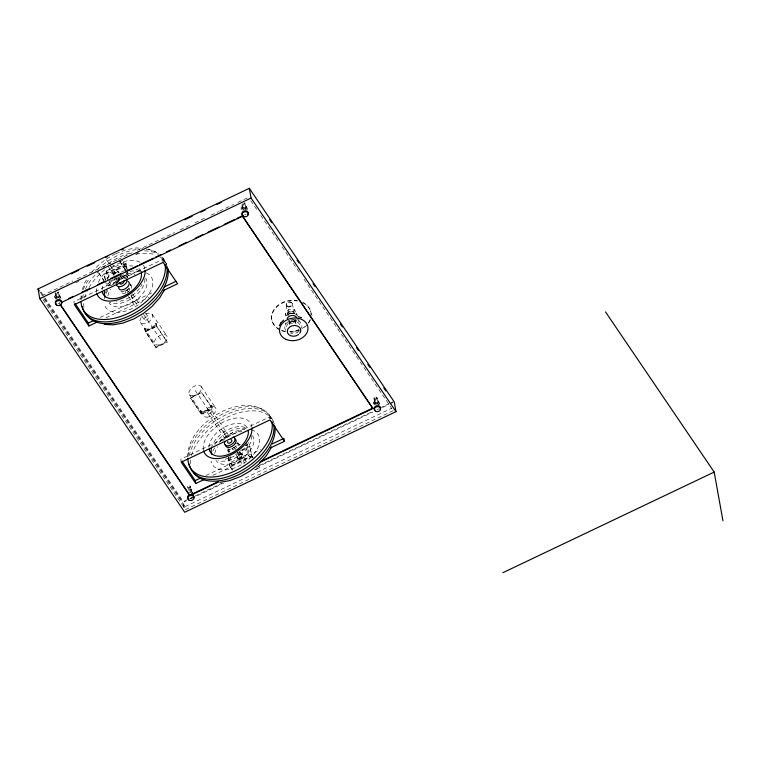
<?xml version="1.0" encoding="UTF-8"?>
<svg xmlns="http://www.w3.org/2000/svg" width="761" height="761" viewBox="0 0 761 761"><rect width="100%" height="100%" fill="white"/><g stroke="black" fill="none" stroke-linecap="round" stroke-linejoin="round"><path stroke-width="0.57" stroke-dasharray="3.81 2.85" d="M81.056 299.558L81.094 295.002M187.938 457.085C187.177 444.281 195.149 432.781 203.824 424.124L212.747 416.838L222.754 411.168C235.415 405.29 251.13 402.636 263.734 410.074M285.109 325.232L285.813 323.016M82.34 289.637L84.395 283.339L87.867 277.622M144.856 328.581A7.172 4.205 -34.2 0 0 155.834 323.349L156.776 326.25L167.372 342.222L156.1 347.587L145.237 331.568L144.666 328.41L145.218 329.113A7.172 4.205 -34.2 0 0 156.195 323.882L156.29 323.577M200.942 413.318L200.647 410.807A7.172 4.205 -34.2 0 0 211.625 405.584L212.661 408.971L201.399 414.336L190.44 397.832L201.703 392.467L212.214 407.953L200.942 413.318L190.44 397.832M200.466 410.636L201.009 411.349A7.172 4.205 -34.2 0 0 211.986 406.117L212.091 405.803M56.057 294.65L56.4 296.6L54.687 298.826L54.335 296.876L56.057 294.65L59.215 294.555L61.013 298.645L59.215 294.555M58.949 298.921L60.671 296.695M242.664 205.784L243.016 207.724L241.304 209.96L240.952 208.01L242.664 205.784L245.832 205.689L247.629 209.77L245.832 205.689M245.565 210.055L247.277 207.82M288.419 309.67L288.838 311.972L285.698 316.053L285.289 313.751L288.419 309.67L294.212 309.499L296.857 313.408L297.275 315.71L294.621 311.801L294.212 309.499M295.61 315.035L296.857 313.408M191.201 493.822L192.343 492.338M374.916 400.676L375.268 402.626L373.546 404.862L373.194 402.911L374.916 400.676L378.074 400.59L379.882 404.671L378.074 400.59M377.808 404.957L379.53 402.721M91.805 272.314C98.017 264.371 106.416 258.512 115.282 253.889M113.712 283.32L113.246 283.796L119.287 278.945L126.003 275.063L125.413 275.301M220.595 440.838L220.129 441.323L226.169 436.462L232.895 432.59L232.295 432.828M290.207 322.055L295.297 321.38M41.855 295.753L72.913 280.971M77.194 278.926L116.814 260.062M117.888 259.549L131.805 252.918M137.161 250.369L147.862 245.27M148.937 244.757L174.64 232.524M179.996 229.974L190.697 224.876M194.987 222.83L206.764 217.218M211.044 215.182L218.54 211.615M219.615 211.101L233.532 204.471M237.812 202.436L249.598 196.823M75.577 282.873L78.792 281.342M119.477 261.965L122.692 260.433M135.544 254.307L138.759 252.785M107.929 280.961L106.131 271.002L123.739 262.612L125.555 265.285L126.345 269.708M105.142 279.687L104.095 273.903L125.926 263.506L127.458 270.536M105.437 279.848L104.457 274.436L126.288 264.048M108.747 278.098L107.948 273.665L125.555 265.285M109.926 281.18L113.037 279.696M114.083 279.201L127.591 272.761M163.9 261.404L162.578 259.463L73.855 301.717L74.378 304.638M108.328 283.178L110.136 285.841L114.283 283.872M115.32 283.377L118.421 281.903M124.633 278.945L127.743 277.461L126.545 270.821M100.1 317.47L152.485 292.528M105.979 317.851L148.737 297.484M145.237 331.568L156.5 326.203L155.929 323.035M156.1 347.587L145.513 331.615L156.776 326.25M156.015 347.102L167.287 341.737M190.526 398.317L201.703 392.467M270.783 418.921L269.461 416.98L180.738 459.235L181.261 462.155M228.271 452.624L227.872 450.417L240.305 444.5M245.223 445.689L247.287 444.7L245.48 442.027M240.486 450.588L249.846 446.127L251.872 455.915L253.166 457.827M236.69 453.099L250.207 446.659M230.288 456.4L231.877 465.256L230.069 462.593L247.667 454.203L245.679 443.14M205.917 475.501L260.443 449.542M232.276 469.965L229.765 466.265L251.596 455.868L249.846 446.127M232.638 470.136L230.041 466.312L251.872 455.915M212.861 475.368L253.48 456.029M184.362 507.435L183.315 501.651L188.671 499.102M189.736 498.588L194.017 496.553M195.092 496.039L221.832 483.302M259.282 465.475L372.681 411.463M380.053 407.963L389.137 403.634M390.146 403.149L393.171 401.713M183.953 507.929L182.973 502.517L186.179 500.995M191.525 498.445L223.553 483.187M256.657 467.425L373.052 411.996M382.621 407.439L388.957 404.424M390.012 403.92L393.18 402.407M254.459 469.87L259.663 467.397L253.508 470.859M393.237 410.664L185.494 509.594L184.971 506.674L391.639 408.257M115.872 253.641L126.174 249.741L136.105 247.953L142.764 248.286M243.016 207.724L246.184 207.639M56.4 296.6L59.567 296.505M288.838 311.972L294.621 311.801M290.664 319.896L294.136 319.791M375.268 402.626L378.426 402.531M188.3 489.551L191.468 489.456L192.914 491.596M189.708 491.463L191.81 491.406L193.265 493.537M148.224 249.056L156.852 252.557M144.666 328.41L145.218 329.113M269.175 415.078L271.639 418.455M297.085 318.155L300.947 323.121M250.788 200.723L256.78 209.56M260.776 215.439L278.745 241.931M282.074 246.84L300.709 274.302M304.039 279.211L391.905 408.705M240.952 208.01L242.398 210.15M373.194 402.911L374.65 405.042M285.289 313.751L286.612 315.701M119.8 261.28L125.651 269.898M119.896 261.774L126.792 271.934M251.596 455.868L252.852 457.722M258.493 466.036L259.748 467.882M125.936 274.788L127.743 277.461M247.667 454.203L249.484 456.876L247.287 444.7M152.238 314.379L166.735 335.744M201.151 386.474L215.648 407.829M131.215 285.527L130.131 283.92A5.974 3.51 -34.2 0 1 130.102 286.945M237.556 442.246L239.182 444.643M155.834 323.349L156.195 323.882M211.625 405.584L211.986 406.117M156.5 326.203L167.372 342.222M201.789 392.952L212.661 408.971M118.516 271.782L118.887 272.314M242.436 454.403L242.797 454.935M112.067 263.687L118.649 273.389M119.315 274.369L122.607 279.22M128.533 287.953L129.855 289.903M132.49 293.784L139.729 304.457M145.665 313.199L148.3 317.08M211.701 410.531L229.489 436.738M239.962 452.177L247.934 463.925M106.473 259.691L120.961 281.056M126.887 289.789L128.343 291.929M130.844 295.62L138.093 306.293M143.582 314.398L160.818 339.796M195.235 390.517L227.843 438.574M233.675 447.173L235.235 449.466M235.9 450.455L244.576 463.221M108.119 266.388L114.045 275.121M114.711 276.091L118.659 281.922M124.585 290.654L125.907 292.595M128.542 296.486L135.791 307.159M141.717 315.901L144.352 319.782M207.763 413.233L225.541 439.439M236.015 454.878L243.986 466.626M237.175 457.998L237.537 458.531M227.691 449L229.327 451.397M106.131 271.002L107.948 273.665M227.872 450.417L229.08 452.196M200.647 410.807L201.009 411.349M140.405 322.483L154.902 343.839M189.318 394.569L203.815 415.925M104.095 273.903L104.457 274.436M98.626 272.638L103.819 280.295M98.692 273.094L104.961 282.331M54.335 296.876L55.791 299.016M41.123 292.072L44.461 296.999M45.127 297.979L183.315 501.651M40.048 291.863L44.033 297.741M44.699 298.721L182.973 502.517M43.853 298.702L184.971 506.674M43.044 299.663L184.162 507.635M141.108 271.42L140.053 269.803A22.117 12.975 -34.2 0 0 138.483 268.138M165.108 261.698L162.293 257.551A47.401 27.805 -34.2 0 1 164.852 263.306M377.075 397.822L378.274 404.471M373.984 398.564L374.983 404.11M310.697 311.306L310.792 311.791M292.386 303.753L294.536 315.691M295.258 319.706L295.848 322.997M286.193 305.247L288.343 317.175M288.866 320.096L289.656 324.481M272 320.59L272.086 321.075M244.833 202.921L246.031 209.57M241.931 204.766L242.73 209.208M269.461 416.98L269.813 418.93M229.071 457.057L230.069 462.593M223.782 430.802L225.104 438.108M228.376 457.057L230.041 466.312M228.205 457.608L229.765 466.265M211.729 405.271L212.214 407.953M200.828 411.168L201.399 414.336M162.578 259.463L163.111 262.383M191.468 489.456L191.81 491.406M190.469 486.688L191.458 492.234M145.028 328.942L145.513 331.615M127.658 271.62L128.048 273.789L106.217 284.186L105.627 280.933M125.926 263.506L127.182 270.45M131.396 294.64L132.709 301.946M123.739 262.612L125.536 272.581M108.947 279.201L110.136 285.841M58.217 291.786L59.215 297.332M59.282 302.992L59.377 303.477M55.125 292.528L56.324 299.187M289.941 325.08A3.187 2.502 -10.2 0 1 292.49 321.256A3.187 2.502 -10.2 0 1 295.772 324.3M294.983 319.915A3.187 2.502 -10.2 0 1 292.224 321.846A3.187 2.502 -10.2 0 1 289.151 320.695M145.532 314.046A7.172 4.205 -34.2 0 1 152.552 317.099A7.172 4.205 -34.2 0 1 142.859 323.729A7.172 4.205 -34.2 0 1 142.469 316.148M110.897 266.188A2.388 1.398 -34.2 0 1 110.355 266.493M109.831 263.572A2.388 1.398 -34.2 0 1 110.383 263.363M239.686 451.929A2.388 1.398 -34.2 0 1 238.792 454.678A2.388 1.398 -34.2 0 1 235.881 454.536M235.881 454.117A2.388 1.398 -34.2 0 1 236.034 453.67M114.14 274.702A2.388 1.398 -34.2 0 1 116.271 272.533A2.388 1.398 -34.2 0 1 118.364 273.104M120.181 275.777A2.388 1.398 -34.2 0 1 118.602 278.098A2.388 1.398 -34.2 0 1 116.091 278.136M113.256 275.377A3.187 1.874 -34.2 0 1 115.539 271.629A3.187 1.874 -34.2 0 1 118.706 272.79M113.437 274.902A3.187 1.874 -34.2 0 1 116.271 272.01A3.187 1.874 -34.2 0 1 119.068 272.771M58.255 292.11A1.598 1.246 -10.2 0 1 55.496 293.08M59.976 302.421A1.598 1.246 -10.2 0 1 57.979 303.373M57.75 292.129A1.189 0.932 -10.2 0 1 57.17 292.709M56.276 298.778A1.598 1.246 -10.2 0 1 59.025 297.808M57.836 297.989A1.598 1.246 -10.2 0 1 55.934 296.723A1.598 1.246 -10.2 0 1 58.245 295.62A1.598 1.246 -10.2 0 1 58.568 297.646M244.69 202.616A1.598 1.246 -10.2 0 1 242.426 204.405M246.145 214.136A1.598 1.246 -10.2 0 1 244.595 214.507M244.233 203.482A1.189 0.932 -10.2 0 1 242.597 203.881M243.139 209.275A1.598 1.246 -10.2 0 1 245.879 209.189M192.048 497.637A1.598 1.246 -10.2 0 1 190.231 498.274M189.375 492.567A1.598 1.246 -10.2 0 1 191.268 492.709M188.68 490.826A1.598 1.246 -10.2 0 1 191.049 490.883A1.598 1.246 -10.2 0 1 190.478 492.757M378.655 408.762A1.598 1.246 -10.2 0 1 376.847 409.408M375.382 404.177A1.598 1.246 -10.2 0 1 378.265 404.395M310.298 319.943A19.919 15.61 -10.2 0 1 308.091 323.805M307.349 324.7A19.919 15.61 -10.2 0 1 302.288 328.838M300.5 329.779A19.919 15.61 -10.2 0 1 290.483 332.186M285.394 331.806A19.919 15.61 -10.2 0 1 280.723 330.369M279.658 329.865A19.919 15.61 -10.2 0 1 273.817 310.469A19.919 15.61 -10.2 0 1 297.484 301.071M303.22 303.011A19.919 15.61 -10.2 0 1 311.239 314.826M287.582 315.244A3.986 3.12 -10.2 0 1 294.288 313.637M310.203 319.458A19.919 15.61 -10.2 0 1 307.996 323.32M304.657 326.669A19.919 15.61 -10.2 0 1 302.203 328.352M298.521 330.103A19.919 15.61 -10.2 0 1 290.398 331.701M285.308 331.311A19.919 15.61 -10.2 0 1 281.513 330.245M279.572 329.37A19.919 15.61 -10.2 0 1 273.732 309.984A19.919 15.61 -10.2 0 1 297.399 300.576M302.069 302.012A19.919 15.61 -10.2 0 1 311.125 315.358M288.115 314.959A3.986 3.12 -10.2 0 1 288.78 314.293M289.627 313.76A3.986 3.12 -10.2 0 1 294.374 314.122M288.619 315.064A3.158 2.483 -10.2 0 1 289.047 314.474M289.646 313.989A3.158 2.483 -10.2 0 1 293.47 313.808M288.143 314.664A3.158 2.483 -10.2 0 1 290.75 311.116A3.158 2.483 -10.2 0 1 294.174 313.76M83.938 307.33A47.401 27.805 -34.2 0 1 83.995 301.461M84.642 298.055A47.401 27.805 -34.2 0 1 87.106 291.254M89.037 287.582A47.401 27.805 -34.2 0 1 105.589 268.975M136.133 254.269A47.401 27.805 -34.2 0 1 155.491 254.802M159.667 256.704A47.401 27.805 -34.2 0 1 167.658 267.453M82.416 298.264A47.81 28.043 -34.2 0 1 83.377 294.307M85.365 289.209A47.81 28.043 -34.2 0 1 98.901 271.144M103.116 267.453A47.81 28.043 -34.2 0 1 132.633 252.386M144.504 250.911A47.81 28.043 -34.2 0 1 158.545 254.355M161.998 256.99A47.81 28.043 -34.2 0 1 166.84 266.274M80.98 299.729A47.401 27.805 -34.2 0 1 81.36 296.096M83.301 289.389A47.401 27.805 -34.2 0 1 89.874 277.936M97.722 269.204A47.401 27.805 -34.2 0 1 139.605 249.256M146.122 249.304A47.401 27.805 -34.2 0 1 158.659 253.774M96.523 292.262A27.406 16.076 -34.2 0 1 96.571 287.534M98.264 282.341A27.406 16.076 -34.2 0 1 140.214 262.364M143.353 265.256A27.406 16.076 -34.2 0 1 144.961 269.194M146.255 272.885A27.406 16.076 -34.2 0 1 138.778 304.429A27.406 16.076 -34.2 0 1 104.209 303.591M104.257 298.864A27.406 16.076 -34.2 0 1 105.075 295.782M105.95 293.67A27.406 16.076 -34.2 0 1 109.175 288.371M111.296 285.784A27.406 16.076 -34.2 0 1 142.402 271.896M144.856 278.887A22.117 12.975 -34.2 0 1 132.005 298.35A22.117 12.975 -34.2 0 1 109.489 302.117M105.693 292.785A22.117 12.975 -34.2 0 1 107.054 288.6M108.481 286.022A22.117 12.975 -34.2 0 1 115.025 278.735M129.931 271.344A22.117 12.975 -34.2 0 1 140.1 272.048M145.617 278.012A22.117 12.975 -34.2 0 1 134.783 301.147A22.117 12.975 -34.2 0 1 109.118 302.992M107.862 295.991A22.117 12.975 -34.2 0 1 110.649 289.218M116.328 282.683A22.117 12.975 -34.2 0 1 135.039 274.141M102.107 289.751A22.117 12.975 -34.2 0 1 103.201 284.652M106.911 278.478A22.117 12.975 -34.2 0 1 132.861 265.989M142.06 284.195A22.04 12.927 -34.2 0 1 140.642 286.764M139.463 288.457A22.04 12.927 -34.2 0 1 116.328 301.803M105.884 286.792A22.04 12.927 -34.2 0 1 108.481 282.521M121.551 272.01A22.04 12.927 -34.2 0 1 124.633 270.726M136.038 269.404A22.04 12.927 -34.2 0 1 139.634 270.716M116.899 282.645A5.974 3.51 -34.2 0 1 125.07 277.927M130.531 284.89A5.974 3.51 -34.2 0 1 126.944 292.547M125.555 293.08A5.974 3.51 -34.2 0 1 120.999 291.415M129.399 288.105A5.974 3.51 -34.2 0 1 120.951 291.301M127.962 289.218A2.388 1.398 -34.2 0 1 127.572 289.656M127.087 290.046A2.388 1.398 -34.2 0 1 125.46 290.664M251.292 429.794A27.406 16.076 -34.2 0 1 246.811 461.08A27.406 16.076 -34.2 0 1 211.092 461.118M212.833 451.197A27.406 16.076 -34.2 0 1 215.42 446.764M218.959 442.464A27.406 16.076 -34.2 0 1 244.814 429.309M187.929 456.048A47.401 27.805 -34.2 0 1 226.426 412.139A47.401 27.805 -34.2 0 1 271.106 418.778M189.299 455.791A47.81 28.043 -34.2 0 1 230.183 412.938A47.81 28.043 -34.2 0 1 273.209 421.67M273.066 420.995A47.401 27.805 -34.2 0 1 274.264 423.934M190.716 463.725A47.401 27.805 -34.2 0 1 190.878 458.988M191.525 455.573A47.401 27.805 -34.2 0 1 228.252 416.733A47.401 27.805 -34.2 0 1 271.373 418.388M203.406 449.789A27.406 16.076 -34.2 0 1 224.609 421.499A27.406 16.076 -34.2 0 1 251.843 426.721M248.581 442.569A22.117 12.975 -34.2 0 1 225.132 459.149M211.349 448.505A22.117 12.975 -34.2 0 1 225.893 430.831A22.117 12.975 -34.2 0 1 246.564 428.196M252.5 435.53A22.117 12.975 -34.2 0 1 241.665 458.674A22.117 12.975 -34.2 0 1 216.01 460.51M214.745 453.518A22.117 12.975 -34.2 0 1 217.541 446.745M222.374 440.971A22.117 12.975 -34.2 0 1 241.922 431.658M251.568 435.539A22.04 12.927 -34.2 0 1 240.638 454.602A22.04 12.927 -34.2 0 1 218.103 460.386M214.897 444.405A22.04 12.927 -34.2 0 1 244.148 428.728M237.356 443.34A5.974 3.51 -34.2 0 1 236.985 444.472M236.281 445.623A5.974 3.51 -34.2 0 1 227.834 448.828M235.082 446.25A2.388 1.398 -34.2 0 1 236.214 447.877M235.939 448.343A2.388 1.398 -34.2 0 1 235.054 449.171M233.96 449.694A2.388 1.398 -34.2 0 1 232.295 448.162M236.329 443.596A5.974 3.51 -34.2 0 1 239.525 446.536M230.012 452.024A5.974 3.51 -34.2 0 1 228.985 449.504M208.99 447.278A22.117 12.975 -34.2 0 1 224.98 426.931A22.117 12.975 -34.2 0 1 246.935 427.321M296.99 319.306A5.042 3.957 -10.2 0 1 293.042 323.273A5.042 3.957 -10.2 0 1 287.525 321.58M295.239 319.591A3.187 2.502 -10.2 0 1 292.405 322.816A3.187 2.502 -10.2 0 1 288.98 320.429M291.473 320.219A8.647 6.782 -10.2 0 1 301.489 328.286M299.073 331.416A8.647 6.782 -10.2 0 1 290.673 333.432M285.651 330.398A8.647 6.782 -10.2 0 1 289.361 320.961M298.873 329.047A6.716 5.26 -10.2 0 1 289.646 331.263M286.593 326.754A6.716 5.26 -10.2 0 1 292.709 321.323A6.716 5.26 -10.2 0 1 299.786 324.995M287.582 306.731A3.187 2.502 -10.2 0 0 292.452 304.41A3.187 2.502 -10.2 0 0 287.839 302.364A3.187 2.502 -10.2 0 0 287.582 306.731M287.753 306.207A2.787 2.178 -10.2 0 0 292.015 304.172A2.787 2.178 -10.2 0 0 287.981 302.393A2.787 2.178 -10.2 0 0 287.753 306.207M207.249 417.18A7.172 4.205 -34.2 0 0 216.067 408.857A7.172 4.205 -34.2 0 0 205.879 409.589A7.172 4.205 -34.2 0 0 207.249 417.18M208.904 413.651A2.388 1.398 -34.2 0 0 211.843 410.873A2.388 1.398 -34.2 0 0 208.447 411.111A2.388 1.398 -34.2 0 0 208.904 413.651M192.752 395.825A7.172 4.205 -34.2 0 0 201.579 387.501A7.172 4.205 -34.2 0 0 191.382 388.234A7.172 4.205 -34.2 0 0 192.752 395.825M145.494 320.2A2.388 1.398 -34.2 0 0 148.433 317.423A2.388 1.398 -34.2 0 0 145.037 317.67A2.388 1.398 -34.2 0 0 145.494 320.2M158.336 345.094A7.172 4.205 -34.2 0 0 167.154 336.771A7.172 4.205 -34.2 0 0 156.966 337.504A7.172 4.205 -34.2 0 0 158.336 345.094M238.973 457.97A2.388 1.398 -34.2 0 0 241.912 455.192A2.388 1.398 -34.2 0 0 238.516 455.439A2.388 1.398 -34.2 0 0 238.973 457.97M239.059 459.092A3.187 1.874 -34.2 0 0 242.978 455.392A3.187 1.874 -34.2 0 0 238.45 455.715A3.187 1.874 -34.2 0 0 239.059 459.092M238.697 458.56A3.187 1.874 -34.2 0 0 242.616 454.859A3.187 1.874 -34.2 0 0 238.088 455.183A3.187 1.874 -34.2 0 0 238.697 458.56M243.263 209.028A1.598 1.246 -10.2 0 0 245.698 207.867A1.598 1.246 -10.2 0 0 243.387 206.849A1.598 1.246 -10.2 0 0 243.263 209.028M188.062 488.172A1.598 1.246 -10.2 0 0 190.497 487.011A1.598 1.246 -10.2 0 0 188.195 485.994A1.598 1.246 -10.2 0 0 188.062 488.172M188.233 487.649A1.189 0.932 -10.2 0 0 190.06 486.783A1.189 0.932 -10.2 0 0 188.328 486.013A1.189 0.932 -10.2 0 0 188.233 487.649M374.669 399.306A1.598 1.246 -10.2 0 0 377.114 398.146A1.598 1.246 -10.2 0 0 374.802 397.118A1.598 1.246 -10.2 0 0 374.669 399.306M374.84 398.783A1.189 0.932 -10.2 0 0 376.666 397.908A1.189 0.932 -10.2 0 0 374.945 397.147A1.189 0.932 -10.2 0 0 374.84 398.783M375.506 403.929A1.598 1.246 -10.2 0 0 377.941 402.769A1.598 1.246 -10.2 0 0 375.639 401.751A1.598 1.246 -10.2 0 0 375.506 403.929"/><path stroke-width="1.14" d="M279.344 325.66L281.009 322.74M164.776 289.446L159.563 298.027L151.762 306.673L143.306 313.475L133.898 318.907L122.997 323.045L113.066 324.842L104.19 324.395M271.658 446.973L266.445 455.544L259.111 463.715M281.085 322.654L283.587 320.134M258.645 464.2L250.188 471.002L240.78 476.424L229.889 480.572L219.958 482.36M38.05 288.923L249.313 188.319L394.236 401.913L395.986 411.653L184.733 512.258L39.8 298.664L38.05 288.923L39.382 290.883M71.239 273.827L78.735 270.26M87.296 266.179L94.792 262.612M105.494 257.513L107.643 256.495M121.56 249.865L123.701 248.847M184.723 219.777L192.219 216.21M200.79 212.129L205.07 210.093M216.847 204.481L221.128 202.445M39.8 298.664L251.063 198.06L249.313 188.319M68.918 298.407L73.208 296.362M81.769 292.281L89.265 288.714M97.827 284.633L105.322 281.066M110.678 278.516L121.389 273.418M126.745 270.868L137.446 265.77M139.586 264.752L153.513 258.122M155.653 257.104L160.999 254.555M166.355 252.005L170.635 249.96M179.206 245.879L186.702 242.312M195.263 238.231L202.759 234.664M208.114 232.115L218.826 227.016M224.172 224.466L234.883 219.368M237.023 218.35L242.379 215.801L372.9 408.514L259.406 462.564M61.517 302.459L242.464 216.286L242.379 215.801M97.418 321.922L88.866 325.993L88.343 323.073L93.689 320.524M164.243 286.926L176 281.323M163.701 290.36L177.598 283.739L163.111 262.383L74.378 304.638L88.866 325.993M204.309 479.449L195.758 483.52L195.225 480.591L200.571 478.051M272.2 443.939L283.958 438.336M270.583 447.877L284.481 441.266L284.129 439.316M217.56 481.96L189.717 495.221L60.614 304.952M260.386 461.566L372.814 408.029M190.878 495.202L218.721 481.941M502.926 572.681L714.189 472.077L605.49 311.886M298.074 316.662L301.575 317.737M269.66 219.691L271.667 222.64M297.037 260.024L299.035 262.983M313.056 283.644L315.064 286.593M340.433 323.986L342.431 326.935M356.452 347.596L358.46 350.545M367.801 364.319L369.808 367.278M383.829 387.939L385.827 390.888M251.063 198.06L395.986 411.653M242.464 216.286L372.9 408.514M284.481 441.266L269.993 419.901L181.261 462.155L195.758 483.52M75.168 303.658L88.343 323.073M182.05 461.176L195.225 480.591M60.043 304.457L189.147 494.726M714.189 472.077L722.95 520.781M56.752 304.371A3.187 2.502 -10.2 0 1 55.8 300.966A3.187 2.502 -10.2 0 1 60.186 299.91A3.187 2.502 -10.2 0 1 61.127 303.325M242.264 214.612A3.187 2.502 -10.2 0 1 245.232 210.749A3.187 2.502 -10.2 0 1 247.744 214.45M243.368 215.506A3.187 2.502 -10.2 0 1 242.73 215.125M188.367 498.893A3.187 2.502 -10.2 0 1 190.041 494.631A3.187 2.502 -10.2 0 1 193.732 497.608M374.983 410.027A3.187 2.502 -10.2 0 1 375.002 406.631A3.187 2.502 -10.2 0 1 379.263 406.06A3.187 2.502 -10.2 0 1 379.986 409.351M167.886 268.519A47.401 27.805 -34.2 0 1 135.097 315.454A47.401 27.805 -34.2 0 1 85.803 313.465M166.84 266.274A47.81 28.043 -34.2 0 1 129.846 315.625A47.81 28.043 -34.2 0 1 82.331 306.512M165.07 264.371A47.401 27.805 -34.2 0 1 126.83 314.017A47.401 27.805 -34.2 0 1 81.018 302.06M145.104 270.317A27.406 16.076 -34.2 0 1 123.758 297.484A27.406 16.076 -34.2 0 1 96.771 293.327M128.219 281.484A5.974 3.51 -34.2 0 1 125.318 288.78A5.974 3.51 -34.2 0 1 118.697 286.973M126.735 278.916A5.974 3.51 -34.2 0 1 122.454 285.946A5.974 3.51 -34.2 0 1 116.528 283.777M123.777 280.942A2.388 1.398 -34.2 0 1 122.064 283.748A2.388 1.398 -34.2 0 1 119.696 282.883M141.346 272.98A22.117 12.975 -34.2 0 1 124.233 295.81A22.117 12.975 -34.2 0 1 102.259 291.596M105.208 296.971A22.04 12.927 -34.2 0 1 104.523 290.968M271.953 421.898A47.401 27.805 -34.2 0 1 232.923 471.896A47.401 27.805 -34.2 0 1 187.853 458.426M273.884 424.895A47.81 28.043 -34.2 0 1 235.939 473.513A47.81 28.043 -34.2 0 1 189.213 464.039M274.769 426.036A47.401 27.805 -34.2 0 1 243.51 472.115A47.401 27.805 -34.2 0 1 193.76 472.762M251.996 427.834A27.406 16.076 -34.2 0 1 236.804 451.454M235.815 452.11A27.406 16.076 -34.2 0 1 203.653 450.854M233.037 437.052A5.974 3.51 -34.2 0 1 234.236 441.837A5.974 3.51 -34.2 0 1 227.282 445.851A5.974 3.51 -34.2 0 1 224.866 441.76M231.078 439.668A2.388 1.398 -34.2 0 1 231.563 441.58A2.388 1.398 -34.2 0 1 228.776 443.187A2.388 1.398 -34.2 0 1 227.815 441.551M235.101 439.011A5.974 3.51 -34.2 0 1 232.2 446.307A5.974 3.51 -34.2 0 1 225.589 444.5M248.229 430.507A22.117 12.975 -34.2 0 1 231.116 453.328A22.117 12.975 -34.2 0 1 209.142 449.123M212.034 454.536A22.117 12.975 -34.2 0 1 211.349 448.505M287.211 318.564A5.042 3.957 -10.2 0 1 291.568 315.52A5.042 3.957 -10.2 0 1 296.438 317.327M298.588 334.526A6.811 5.337 -10.2 0 1 287.563 332.89A6.811 5.337 -10.2 0 1 294.954 325.47A6.811 5.337 -10.2 0 1 299.729 333.375M56.923 305.351A3.187 2.502 -10.2 0 0 61.803 303.021A3.187 2.502 -10.2 0 0 57.189 300.985A3.187 2.502 -10.2 0 0 56.923 305.351M243.539 216.476A3.187 2.502 -10.2 0 0 248.419 214.155A3.187 2.502 -10.2 0 0 243.805 212.11A3.187 2.502 -10.2 0 0 243.539 216.476M189.175 500.253A3.187 2.502 -10.2 0 0 194.055 497.922A3.187 2.502 -10.2 0 0 189.441 495.887A3.187 2.502 -10.2 0 0 189.175 500.253M375.791 411.378A3.187 2.502 -10.2 0 0 380.662 409.057A3.187 2.502 -10.2 0 0 376.048 407.011A3.187 2.502 -10.2 0 0 375.791 411.378M286.041 339.377A14.345 11.244 -10.2 0 0 307.996 328.923A14.345 11.244 -10.2 0 0 287.239 319.734A14.345 11.244 -10.2 0 0 286.041 339.377"/></g></svg>
